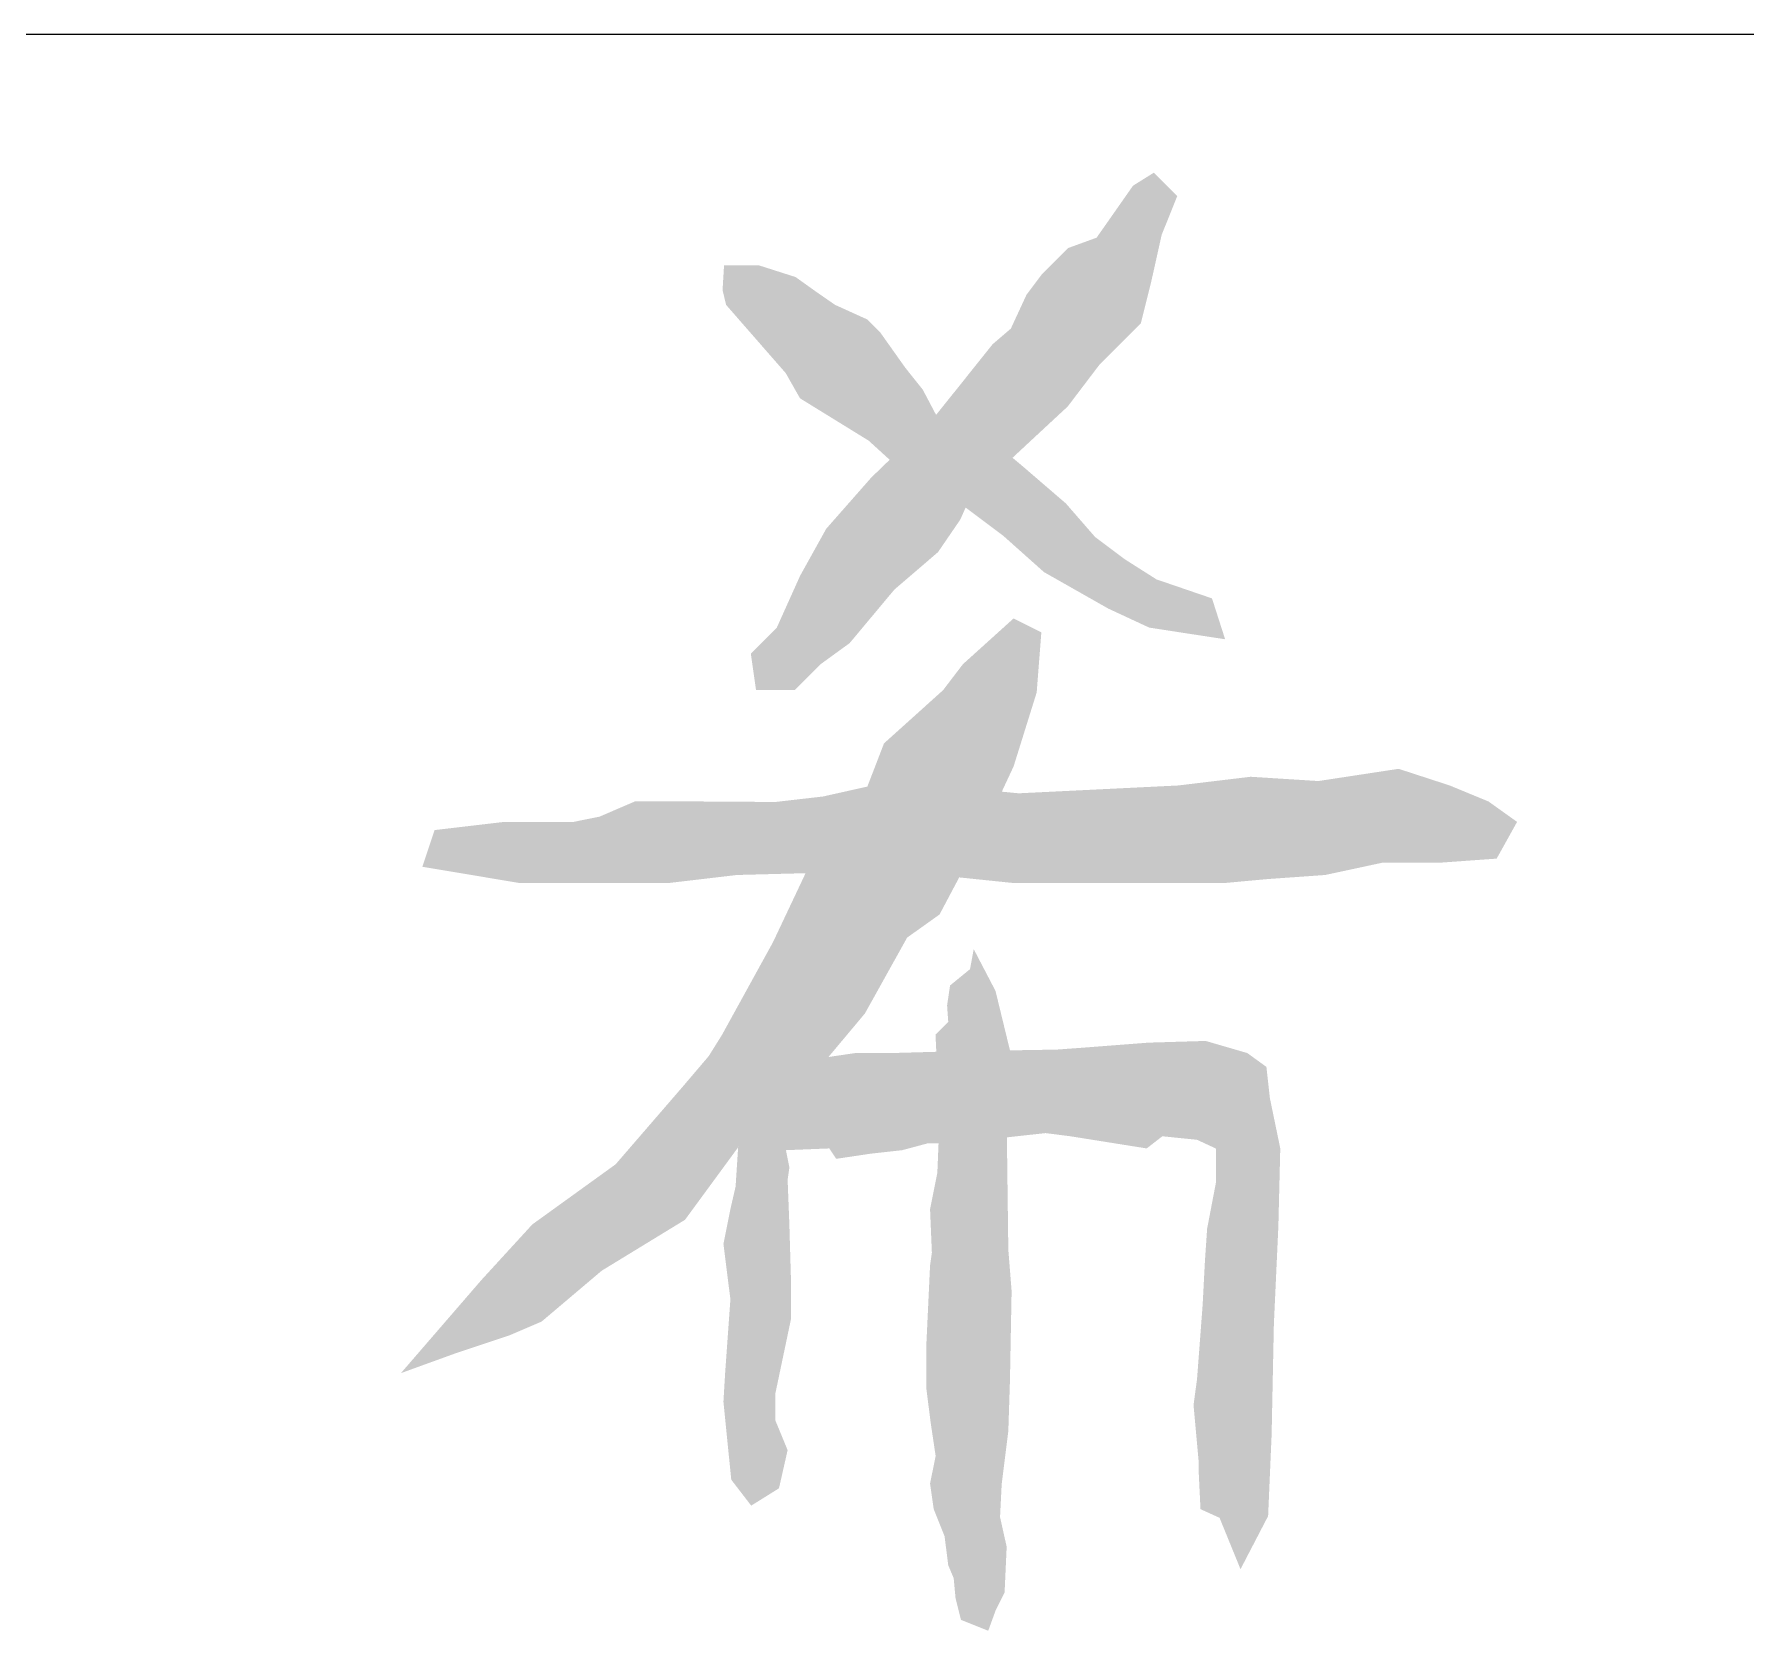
# Model space of a CAD drawing. Extents: x 5904849 to 6011887, y -826029 to -177002.
# Drawn here: x 5938613.8 to 5938926.3, y -790560.9 to -790269.5 of the extents above; entities that cross this region are included whole.
import ezdxf

# ---------------------------------------------------------------- set-up
doc = ezdxf.new("R2010")
doc.units = 0
doc.header["$LTSCALE"] = 1000
doc.header["$MEASUREMENT"] = 0
doc.layers.get('0').update_dxf_attribs({"linetype": 'CONTINUOUS'})
doc.layers.add('HATCH', color=8, linetype='CONTINUOUS')

msp = doc.modelspace()

# ---------------------------------------------------------------- hatches: boundary and pattern name
at = {"layer": 'HATCH'}
h = msp.add_hatch(color=0, dxfattribs=at)
h.paths.add_polyline_path([(5938802.19, -790355.18), (5938794.45, -790348.52), (5938792.45, -790346.84), (5938784.78, -790353.97), (5938783.89, -790355.93), (5938790.72, -790361.05), (5938798.19, -790367.71), (5938809.93, -790374.37), (5938817.4, -790377.84), (5938824.33, -790378.91), (5938831.27, -790379.97), (5938828.87, -790372.51), (5938818.73, -790369.04), (5938812.86, -790365.31), (5938807.53, -790361.31)])
h.paths.add_polyline_path([(5938792.45, -790346.84), (5938790.65, -790345.32), (5938786.13, -790342.4), (5938778.71, -790339.45), (5938778.49, -790339.02), (5938772.2, -790345.1), (5938770.01, -790347.21), (5938775.25, -790351.98), (5938783.21, -790355.42), (5938783.89, -790355.93), (5938784.78, -790353.97)])
h.paths.add_polyline_path([(5938808.28, -790329.91), (5938815.88, -790322.32), (5938817.77, -790314.73), (5938819.67, -790306.19), (5938822.52, -790299.08), (5938818.25, -790294.81), (5938814.45, -790297.18), (5938811.13, -790301.92), (5938807.8, -790306.67), (5938802.58, -790308.57), (5938797.83, -790313.31), (5938794.99, -790317.11), (5938792.14, -790323.27), (5938788.81, -790326.12), (5938783.12, -790333.24), (5938778.49, -790339.02), (5938778.71, -790339.45), (5938786.13, -790342.4), (5938790.65, -790345.32), (5938792.45, -790346.84), (5938796.88, -790342.72), (5938802.53, -790337.48)])
h.paths.add_polyline_path([(5938772.85, -790330.39), (5938768.31, -790323.99), (5938765.91, -790321.59), (5938760.04, -790318.93), (5938756.57, -790316.53), (5938752.84, -790313.86), (5938746.17, -790311.73), (5938739.77, -790311.73), (5938739.5, -790316.26), (5938740.15, -790318.94), (5938742.7, -790321.86), (5938746.3, -790325.98), (5938751.04, -790331.4), (5938753.64, -790335.99), (5938766.18, -790343.72), (5938770.01, -790347.21), (5938772.2, -790345.1), (5938778.49, -790339.02), (5938776.05, -790334.39)])
h.paths.add_polyline_path([(5938782.9, -790358.14), (5938783.89, -790355.93), (5938783.21, -790355.42), (5938775.25, -790351.98), (5938770.01, -790347.21), (5938766.66, -790350.45), (5938758.43, -790359.8), (5938753.68, -790368.34), (5938749.41, -790377.83), (5938744.66, -790382.58), (5938745.61, -790389.22), (5938752.73, -790389.22), (5938757.48, -790384.47), (5938762.7, -790380.68), (5938770.87, -790370.91), (5938778.84, -790364.07)])
h.paths.add_polyline_path([(5938796.86, -790389.68), (5938797.71, -790378.71), (5938792.64, -790376.17), (5938783.39, -790384.52), (5938779.76, -790389.27), (5938768.98, -790398.97), (5938765.94, -790406.86), (5938770.46, -790405.85), (5938790.49, -790407.79), (5938792.64, -790403.19)])
h.paths.add_polyline_path([(5938790.49, -790407.79), (5938770.46, -790405.85), (5938765.94, -790406.86), (5938765.49, -790408.02), (5938754.66, -790422.67), (5938771.2, -790422.25), (5938782.71, -790423.44), (5938786.75, -790415.82)])
h.paths.add_polyline_path([(5938884.58, -790413.31), (5938879.36, -790409.58), (5938872.28, -790406.66), (5938862.95, -790403.62), (5938848.3, -790405.85), (5938835.93, -790405.07), (5938822.69, -790406.66), (5938793.58, -790408.09), (5938790.49, -790407.79), (5938786.75, -790415.82), (5938782.71, -790423.44), (5938792.84, -790424.49), (5938812.23, -790424.49), (5938830.88, -790424.49), (5938839.08, -790423.74), (5938849.53, -790423), (5938859.97, -790420.76), (5938870.41, -790420.76), (5938880.85, -790420.01)])
h.paths.add_polyline_path([(5938765.49, -790408.02), (5938765.94, -790406.86), (5938757.85, -790408.67), (5938749.16, -790409.67), (5938735.4, -790409.58), (5938727.94, -790409.58), (5938723.47, -790409.58), (5938717.06, -790412.34), (5938712.28, -790413.31), (5938699.6, -790413.31), (5938686.92, -790414.8), (5938684.68, -790421.5), (5938702.58, -790424.49), (5938729.43, -790424.49), (5938742.11, -790423), (5938754.66, -790422.67)])
h.paths.add_polyline_path([(5938773.2, -790434.43), (5938779.12, -790430.21), (5938782.71, -790423.44), (5938771.2, -790422.25), (5938754.66, -790422.67), (5938748.7, -790435.28), (5938739.4, -790452.17), (5938736.98, -790456.05), (5938732.22, -790461.64), (5938719.97, -790475.81), (5938704.76, -790486.78), (5938695.47, -790496.92), (5938680.76, -790513.93), (5938690.4, -790510.43), (5938700.53, -790507.05), (5938706.45, -790504.52), (5938717.43, -790495.23), (5938732.64, -790485.94), (5938742.84, -790472.03), (5938757.99, -790457.23), (5938765.49, -790448.28)])
h.paths.add_polyline_path([(5938791.98, -790455.01), (5938781.47, -790455.18), (5938778.53, -790455.27), (5938778.72, -790459.09), (5938778.97, -790464.42), (5938778.72, -790469.38), (5938778.94, -790471.96), (5938784.64, -790471.64), (5938787.49, -790471.33), (5938791.42, -790470.89), (5938791.38, -790467.59)])
h.paths.add_polyline_path([(5938789.34, -790444.16), (5938785.36, -790436.53), (5938784.69, -790440.18), (5938781.04, -790443.17), (5938780.5, -790446.81), (5938780.71, -790449.8), (5938778.38, -790452.13), (5938778.53, -790455.27), (5938781.47, -790455.18), (5938791.98, -790455.01)])
h.paths.add_polyline_path([(5938778.72, -790459.09), (5938778.53, -790455.27), (5938770.39, -790455.5), (5938763.74, -790455.5), (5938758.84, -790456.22), (5938757.99, -790457.23), (5938742.84, -790472.03), (5938742.34, -790472.72), (5938741.88, -790479.87), (5938740.93, -790483.99), (5938739.66, -790490.32), (5938740.93, -790500.45), (5938739.98, -790513.74), (5938739.66, -790519.12), (5938740.61, -790528.62), (5938741.09, -790533.38), (5938744.73, -790538.11), (5938749.8, -790534.95), (5938751.38, -790527.98), (5938749.16, -790522.6), (5938749.16, -790517.54), (5938752.02, -790503.93), (5938752.02, -790497.92), (5938751.7, -790486.84), (5938751.38, -790478.61), (5938751.7, -790476.39), (5938751.07, -790473.23), (5938758.98, -790472.91), (5938760.25, -790474.81), (5938766.59, -790473.86), (5938772.29, -790473.23), (5938777.04, -790471.96), (5938778.94, -790471.96), (5938778.72, -790469.38), (5938778.97, -790464.42)])
h.paths.add_polyline_path([(5938838.81, -790458.03), (5938835.32, -790455.5), (5938827.72, -790453.29), (5938817.27, -790453.6), (5938804.91, -790454.55), (5938800.48, -790454.87), (5938791.98, -790455.01), (5938791.38, -790467.59), (5938791.42, -790470.89), (5938798.48, -790470.11), (5938803.01, -790470.69), (5938816.95, -790472.91), (5938819.8, -790470.69), (5938826.14, -790471.33), (5938829.61, -790472.94), (5938829.61, -790479.04), (5938827.98, -790487.57), (5938827.57, -790493.66), (5938827.17, -790501.38), (5938826.14, -790515.01), (5938825.5, -790519.75), (5938826.45, -790530.2), (5938826.45, -790532.1), (5938826.77, -790538.75), (5938830.25, -790540.33), (5938834.08, -790549.71), (5938839.12, -790540.01), (5938839.76, -790525.14), (5938840.17, -790505.03), (5938840.99, -790487.16), (5938841.34, -790472.91), (5938839.44, -790463.73)])
h.paths.add_polyline_path([(5938791.42, -790470.89), (5938787.49, -790471.33), (5938784.64, -790471.64), (5938778.94, -790471.96), (5938778.72, -790477.34), (5938777.39, -790483.98), (5938777.72, -790491.94), (5938777.39, -790494.26), (5938776.72, -790508.53), (5938776.72, -790516.82), (5938777.51, -790523.03), (5938778.41, -790529.05), (5938777.39, -790534.07), (5938778.05, -790538.72), (5938780.04, -790543.7), (5938780.71, -790549), (5938781.7, -790551.33), (5938782.04, -790554.98), (5938783.03, -790558.96), (5938788.01, -790560.95), (5938789.34, -790557.3), (5938791, -790553.98), (5938791.38, -790545.62), (5938790.17, -790540.2), (5938790.47, -790534.17), (5938791.68, -790524.53), (5938791.98, -790515.19), (5938792.28, -790498.92), (5938791.68, -790491.39)])

# ---------------------------------------------------------------- linework, layer by layer
msp.add_line((5937399.37, -790269.54), (5940149.37, -790269.54))

doc.saveas('drawing.dxf')
